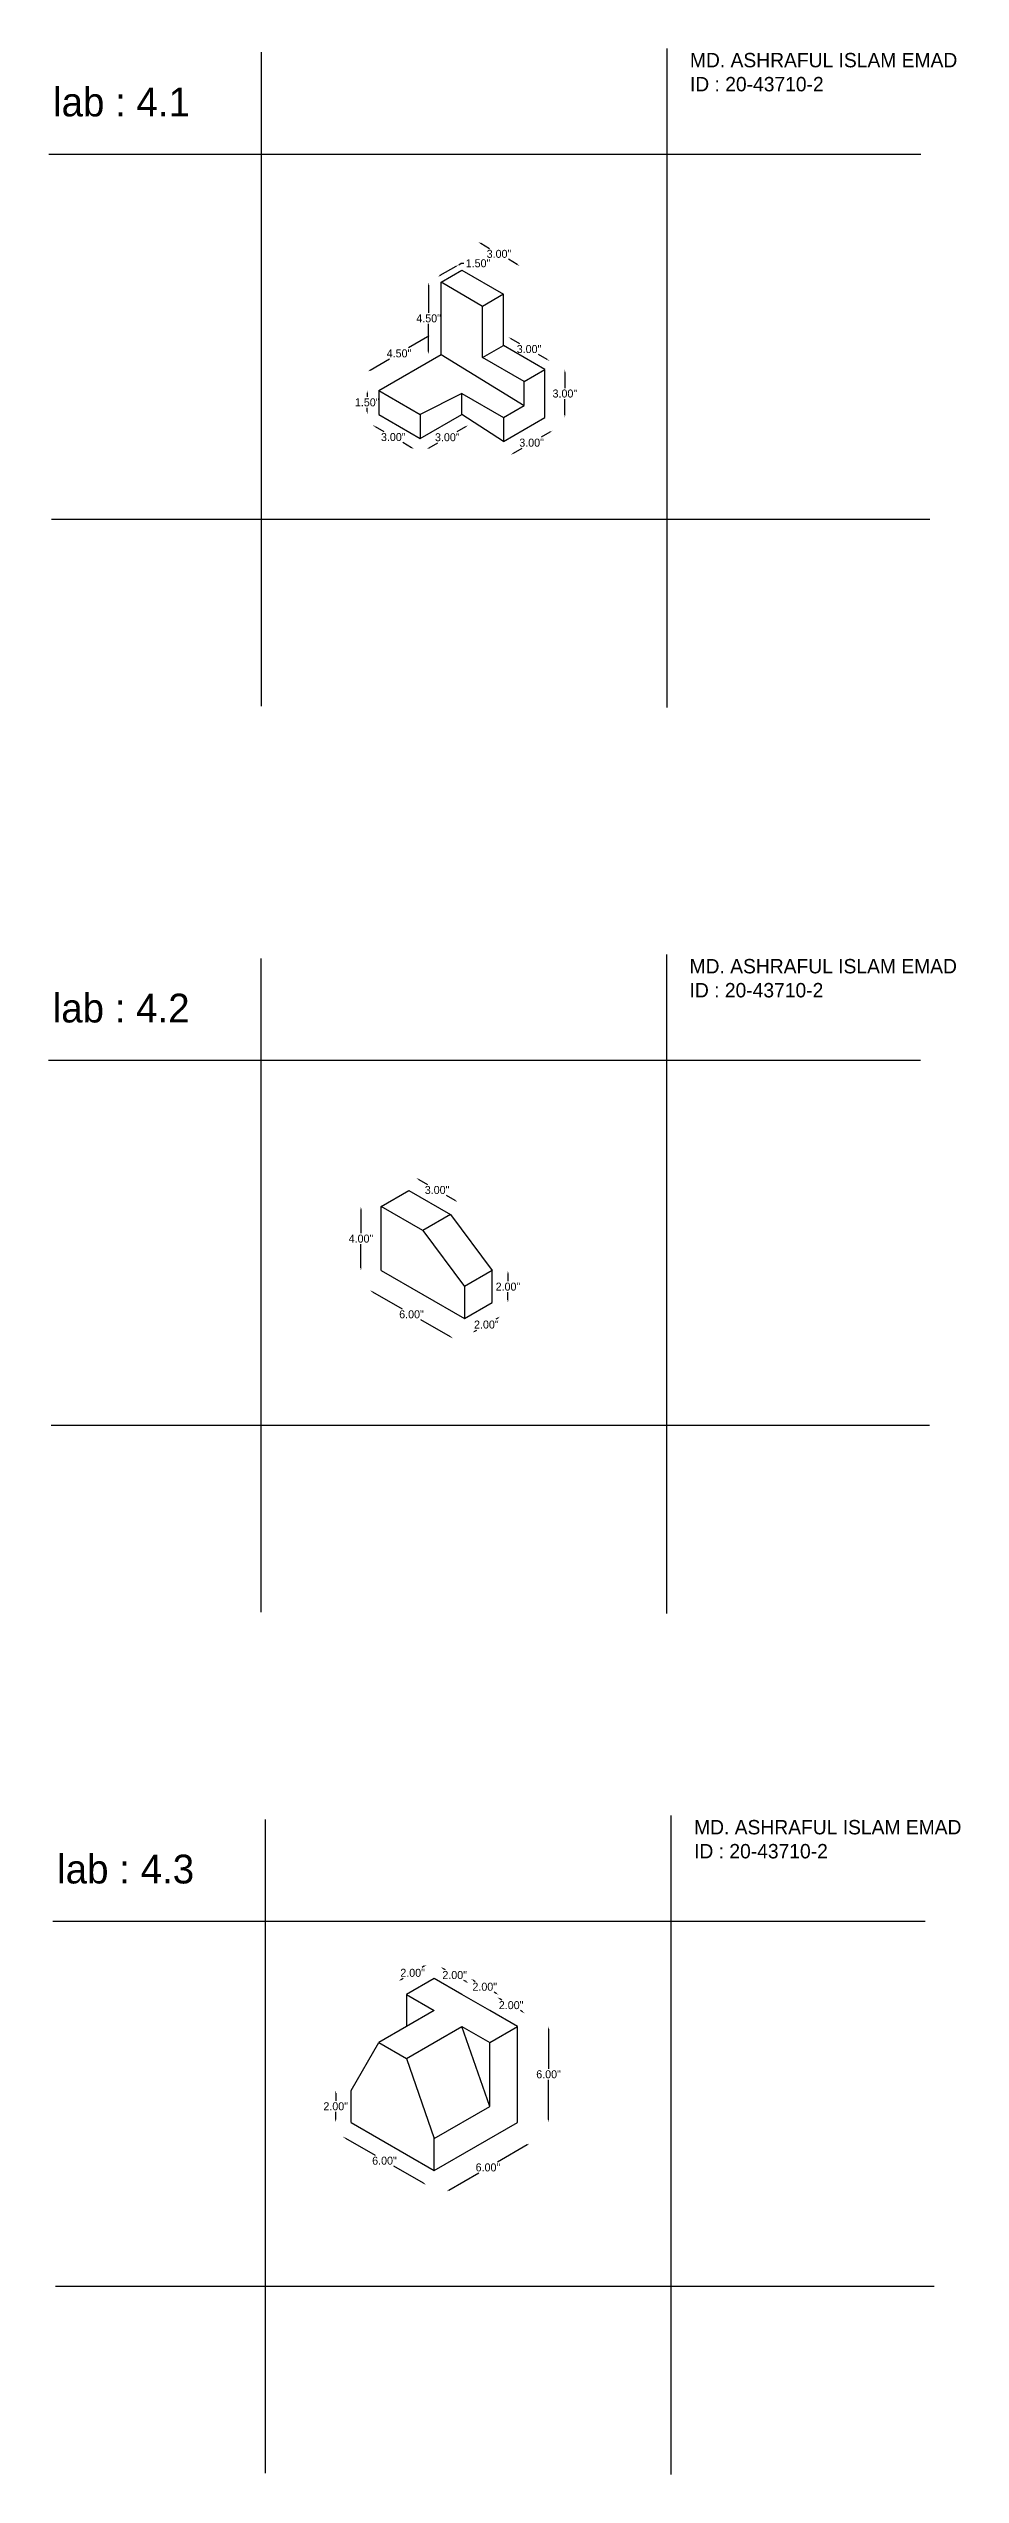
# Model space of a CAD drawing. Header units: inches. Extents: x 25 to 83, y -200 to 131.
# Drawn here: x 26.1 to 83.2, y -20.4 to 131.2 of the extents above; entities that cross this region are included whole.
import ezdxf

# ---------------------------------------------------------------- set-up
doc = ezdxf.new("R2010")
doc.units = ezdxf.units.IN
doc.header["$MEASUREMENT"] = 0
doc.dimstyles.get("Standard").update_dxf_attribs({"dimtxt": 0.5, "dimasz": 0.18, "dimexe": 0.18, "dimexo": 0.0625, "dimgap": 0.09, "dimtad": 0, "dimtih": 1, "dimtoh": 1, "dimzin": 0, "dimdsep": 46, "dimlunit": 3, "dimtxsty": 'Standard', "dimcen": 0.09, "dimse1": 1, "dimse2": 1, "dimadec": 0, "dimazin": 0, "dimtfac": 1, "dimtofl": 0, "dimtmove": 0, "dimatfit": 3, "dimfxl": 1, "dimtolj": 1, "dimtzin": 0, "dimarcsym": 0})

# ---------------------------------------------------------------- blocks, each defined once
blk = doc.blocks.new('*D1')
at = {"color": 0, "lineweight": -2}
for p, q in [((49.9, 116.42), (49.9, 114.69)), ((49.9, 112.28), (49.9, 114.01))]:
    blk.add_line(p, q, dxfattribs=at)
at = {"color": 0}
for points in [[(49.87, 116.42), (49.93, 116.42), (49.9, 116.6)], [(49.87, 112.28), (49.93, 112.28), (49.9, 112.1)]]:
    blk.add_solid(points, dxfattribs=at)
at = {"layer": 'Defpoints', "color": 0}
for p in [(49.9, 116.6), (50.68, 116.6), (50.68, 112.1)]:
    blk.add_point(p, dxfattribs=at)
at = {"color": 0, "insert": (49.9, 114.35), "char_height": 0.5, "attachment_point": 5}
blk.add_mtext('\\A1;4.50"', dxfattribs=at)
blk = doc.blocks.new('*D2')
at = {"color": 0, "lineweight": -2}
for p, q in [((49.84, 113.19), (48.64, 112.5)), ((46.25, 111.12), (47.46, 111.82))]:
    blk.add_line(p, q, dxfattribs=at)
at = {"color": 0}
for points in [[(49.82, 113.22), (49.85, 113.16), (50, 113.28)], [(46.24, 111.15), (46.27, 111.09), (46.1, 111.03)]]:
    blk.add_solid(points, dxfattribs=at)
at = {"layer": 'Defpoints', "color": 0}
for p in [(50, 113.28), (50.68, 112.1), (46.78, 109.85)]:
    blk.add_point(p, dxfattribs=at)
at = {"color": 0, "insert": (48.05, 112.16), "char_height": 0.5, "attachment_point": 5}
blk.add_mtext('\\A1;4.50"', dxfattribs=at)
blk = doc.blocks.new('*D3')
at = {"color": 0, "lineweight": -2}
for p, q in [((50.63, 117.04), (51.62, 117.61)), ((51.78, 117.7), (51.93, 117.79)), ((51.93, 117.79), (52.11, 117.79))]:
    blk.add_line(p, q, dxfattribs=at)
at = {"color": 0}
for points in [[(50.62, 117.06), (50.65, 117.01), (50.48, 116.95)], [(51.61, 117.63), (51.64, 117.58), (51.78, 117.7)]]:
    blk.add_solid(points, dxfattribs=at)
at = {"layer": 'Defpoints', "color": 0}
for p in [(51.78, 117.7), (51.97, 117.35), (50.68, 116.6)]:
    blk.add_point(p, dxfattribs=at)
at = {"color": 0, "insert": (52.99, 117.79), "char_height": 0.5, "attachment_point": 5}
blk.add_mtext('\\A1;1.50"', dxfattribs=at)
blk = doc.blocks.new('*D4')
at = {"color": 0, "lineweight": -2}
for p, q in [((53.16, 119.04), (53.71, 118.72)), ((55.44, 117.72), (54.89, 118.04))]:
    blk.add_line(p, q, dxfattribs=at)
at = {"color": 0}
for points in [[(53.17, 119.06), (53.14, 119.01), (53, 119.13)], [(55.46, 117.74), (55.43, 117.69), (55.6, 117.63)]]:
    blk.add_solid(points, dxfattribs=at)
at = {"layer": 'Defpoints', "color": 0}
for p in [(51.97, 117.35), (55.6, 117.63), (54.57, 115.85)]:
    blk.add_point(p, dxfattribs=at)
at = {"color": 0, "insert": (54.3, 118.38), "char_height": 0.5, "attachment_point": 5}
blk.add_mtext('\\A1;3.00"', dxfattribs=at)
blk = doc.blocks.new('*D5')
at = {"color": 0, "lineweight": -2}
for p, q in [((55.04, 113.09), (55.59, 112.77)), ((57.32, 111.77), (56.77, 112.09))]:
    blk.add_line(p, q, dxfattribs=at)
at = {"color": 0}
for points in [[(55.05, 113.12), (55.02, 113.07), (54.88, 113.18)], [(57.34, 111.8), (57.31, 111.75), (57.48, 111.68)]]:
    blk.add_solid(points, dxfattribs=at)
at = {"layer": 'Defpoints', "color": 0}
for p in [(54.57, 112.65), (57.17, 111.15), (57.48, 111.68)]:
    blk.add_point(p, dxfattribs=at)
at = {"color": 0, "insert": (56.18, 112.43), "char_height": 0.5, "attachment_point": 5}
blk.add_mtext('\\A1;3.00"', dxfattribs=at)
blk = doc.blocks.new('*D6')
at = {"color": 0, "lineweight": -2}
for p, q in [((58.42, 110.97), (58.42, 109.99)), ((58.42, 108.33), (58.42, 109.31))]:
    blk.add_line(p, q, dxfattribs=at)
at = {"color": 0}
for points in [[(58.39, 110.97), (58.45, 110.97), (58.42, 111.15)], [(58.39, 108.33), (58.45, 108.33), (58.42, 108.15)]]:
    blk.add_solid(points, dxfattribs=at)
at = {"layer": 'Defpoints', "color": 0}
for p in [(57.17, 111.15), (57.17, 108.15), (58.42, 108.15)]:
    blk.add_point(p, dxfattribs=at)
at = {"color": 0, "insert": (58.42, 109.65), "char_height": 0.5, "attachment_point": 5}
blk.add_mtext('\\A1;3.00"', dxfattribs=at)
blk = doc.blocks.new('*D7')
at = {"color": 0, "lineweight": -2}
for p, q in [((55.2, 105.92), (55.76, 106.24)), ((57.49, 107.24), (56.93, 106.92))]:
    blk.add_line(p, q, dxfattribs=at)
at = {"color": 0}
for points in [[(57.47, 107.27), (57.5, 107.22), (57.64, 107.33)], [(55.19, 105.95), (55.22, 105.9), (55.04, 105.83)]]:
    blk.add_solid(points, dxfattribs=at)
at = {"layer": 'Defpoints', "color": 0}
for p in [(57.17, 108.15), (54.57, 106.65), (55.04, 105.83)]:
    blk.add_point(p, dxfattribs=at)
at = {"color": 0, "insert": (56.34, 106.58), "char_height": 0.5, "attachment_point": 5}
blk.add_mtext('\\A1;3.00"', dxfattribs=at)
blk = doc.blocks.new('*D8')
at = {"color": 0, "lineweight": -2}
for p, q in [((49.93, 106.26), (50.48, 106.58)), ((52.21, 107.58), (51.66, 107.26))]:
    blk.add_line(p, q, dxfattribs=at)
at = {"color": 0}
for points in [[(52.2, 107.6), (52.23, 107.55), (52.37, 107.67)], [(49.91, 106.28), (49.94, 106.23), (49.77, 106.17)]]:
    blk.add_solid(points, dxfattribs=at)
at = {"layer": 'Defpoints', "color": 0}
for p in [(51.97, 108.35), (49.38, 106.85), (49.77, 106.17)]:
    blk.add_point(p, dxfattribs=at)
at = {"color": 0, "insert": (51.07, 106.92), "char_height": 0.5, "attachment_point": 5}
blk.add_mtext('\\A1;3.00"', dxfattribs=at)
blk = doc.blocks.new('*D9')
at = {"color": 0, "lineweight": -2}
for p, q in [((46.55, 107.59), (47.1, 107.27)), ((48.84, 106.27), (48.28, 106.59))]:
    blk.add_line(p, q, dxfattribs=at)
at = {"color": 0}
for points in [[(46.56, 107.62), (46.53, 107.57), (46.39, 107.68)], [(48.85, 106.3), (48.82, 106.25), (48.99, 106.18)]]:
    blk.add_solid(points, dxfattribs=at)
at = {"layer": 'Defpoints', "color": 0}
for p in [(46.39, 107.68), (46.78, 108.35), (49.38, 106.85)]:
    blk.add_point(p, dxfattribs=at)
at = {"color": 0, "insert": (47.69, 106.93), "char_height": 0.5, "attachment_point": 5}
blk.add_mtext('\\A1;3.00"', dxfattribs=at)
blk = doc.blocks.new('*D10')
at = {"color": 0, "lineweight": -2}
for p, q in [((46.06, 109.67), (46.06, 109.44)), ((46.06, 108.53), (46.06, 108.76))]:
    blk.add_line(p, q, dxfattribs=at)
at = {"color": 0}
for points in [[(46.03, 109.67), (46.09, 109.67), (46.06, 109.85)], [(46.03, 108.53), (46.09, 108.53), (46.06, 108.35)]]:
    blk.add_solid(points, dxfattribs=at)
at = {"layer": 'Defpoints', "color": 0}
for p in [(46.78, 109.85), (46.06, 108.35), (46.78, 108.35)]:
    blk.add_point(p, dxfattribs=at)
at = {"color": 0, "insert": (46.06, 109.1), "char_height": 0.5, "attachment_point": 5}
blk.add_mtext('\\A1;1.50"', dxfattribs=at)
blk = doc.blocks.new('*D11')
at = {"color": 0, "lineweight": -2}
for p, q in [((45.67, 58.66), (45.67, 57.18)), ((45.67, 55.02), (45.67, 56.5))]:
    blk.add_line(p, q, dxfattribs=at)
at = {"color": 0}
for points in [[(45.64, 58.66), (45.7, 58.66), (45.67, 58.84)], [(45.64, 55.02), (45.7, 55.02), (45.67, 54.84)]]:
    blk.add_solid(points, dxfattribs=at)
at = {"layer": 'Defpoints', "color": 0}
for p in [(46.94, 58.84), (45.67, 54.84), (46.94, 54.84)]:
    blk.add_point(p, dxfattribs=at)
at = {"color": 0, "insert": (45.67, 56.84), "char_height": 0.5, "attachment_point": 5}
blk.add_mtext('\\A1;4.00"', dxfattribs=at)
blk = doc.blocks.new('*D12')
at = {"color": 0, "lineweight": -2}
for p, q in [((49.28, 60.54), (49.84, 60.22)), ((51.57, 59.22), (51.01, 59.54))]:
    blk.add_line(p, q, dxfattribs=at)
at = {"color": 0}
for points in [[(49.3, 60.57), (49.27, 60.51), (49.13, 60.63)], [(51.58, 59.25), (51.55, 59.19), (51.72, 59.13)]]:
    blk.add_solid(points, dxfattribs=at)
at = {"layer": 'Defpoints', "color": 0}
for p in [(48.67, 59.84), (51.72, 59.13), (51.27, 58.34)]:
    blk.add_point(p, dxfattribs=at)
at = {"color": 0, "insert": (50.43, 59.88), "char_height": 0.5, "attachment_point": 5}
blk.add_mtext('\\A1;3.00"', dxfattribs=at)
blk = doc.blocks.new('*D13')
at = {"color": 0, "lineweight": -2}
for p, q in [((46.39, 53.52), (48.24, 52.45)), ((51.27, 50.7), (49.42, 51.77))]:
    blk.add_line(p, q, dxfattribs=at)
at = {"color": 0}
for points in [[(46.4, 53.55), (46.37, 53.5), (46.23, 53.61)], [(51.29, 50.73), (51.26, 50.68), (51.43, 50.61)]]:
    blk.add_solid(points, dxfattribs=at)
at = {"layer": 'Defpoints', "color": 0}
for p in [(46.94, 54.84), (52.14, 51.84), (51.43, 50.61)]:
    blk.add_point(p, dxfattribs=at)
at = {"color": 0, "insert": (48.83, 52.11), "char_height": 0.5, "attachment_point": 5}
blk.add_mtext('\\A1;6.00"', dxfattribs=at)
blk = doc.blocks.new('*D14')
at = {"color": 0, "lineweight": -2}
for p, q in [((54.22, 51.88), (54.1, 51.81)), ((52.8, 51.06), (52.92, 51.13))]:
    blk.add_line(p, q, dxfattribs=at)
at = {"color": 0}
for points in [[(54.2, 51.91), (54.23, 51.85), (54.37, 51.97)], [(52.78, 51.09), (52.81, 51.03), (52.64, 50.97)]]:
    blk.add_solid(points, dxfattribs=at)
at = {"layer": 'Defpoints', "color": 0}
for p in [(52.14, 51.84), (53.87, 52.84), (54.37, 51.97)]:
    blk.add_point(p, dxfattribs=at)
at = {"color": 0, "insert": (53.51, 51.47), "char_height": 0.5, "attachment_point": 5}
blk.add_mtext('\\A1;2.00"', dxfattribs=at)
blk = doc.blocks.new('*D15')
at = {"color": 0, "lineweight": -2}
for p, q in [((54.86, 54.66), (54.86, 54.18)), ((54.86, 53.02), (54.86, 53.5))]:
    blk.add_line(p, q, dxfattribs=at)
at = {"color": 0}
for points in [[(54.83, 54.66), (54.89, 54.66), (54.86, 54.84)], [(54.83, 53.02), (54.89, 53.02), (54.86, 52.84)]]:
    blk.add_solid(points, dxfattribs=at)
at = {"layer": 'Defpoints', "color": 0}
for p in [(53.87, 54.84), (53.87, 52.84), (54.86, 52.84)]:
    blk.add_point(p, dxfattribs=at)
at = {"color": 0, "insert": (54.86, 53.84), "char_height": 0.5, "attachment_point": 5}
blk.add_mtext('\\A1;2.00"', dxfattribs=at)
blk = doc.blocks.new('*D16')
at = {"color": 0, "lineweight": -2}
for p, q in [((56.06, 0.21), (54.2, -0.86)), ((51.17, -2.61), (53.03, -1.54))]:
    blk.add_line(p, q, dxfattribs=at)
at = {"color": 0}
for points in [[(56.04, 0.23), (56.07, 0.18), (56.21, 0.3)], [(51.16, -2.59), (51.19, -2.64), (51.02, -2.7)]]:
    blk.add_solid(points, dxfattribs=at)
at = {"layer": 'Defpoints', "color": 0}
for p in [(55.45, 1.62), (56.21, 0.3), (50.25, -1.38)]:
    blk.add_point(p, dxfattribs=at)
at = {"color": 0, "insert": (53.61, -1.2), "char_height": 0.5, "attachment_point": 5}
blk.add_mtext('\\A1;6.00"', dxfattribs=at)
blk = doc.blocks.new('*D17')
at = {"color": 0, "lineweight": -2}
for p, q in [((44.7, 0.63), (46.55, -0.44)), ((49.58, -2.19), (47.73, -1.12))]:
    blk.add_line(p, q, dxfattribs=at)
at = {"color": 0}
for points in [[(44.71, 0.66), (44.68, 0.6), (44.54, 0.72)], [(49.6, -2.16), (49.57, -2.22), (49.74, -2.28)]]:
    blk.add_solid(points, dxfattribs=at)
at = {"layer": 'Defpoints', "color": 0}
for p in [(45.06, 1.62), (50.25, -1.38), (49.74, -2.28)]:
    blk.add_point(p, dxfattribs=at)
at = {"color": 0, "insert": (47.14, -0.78), "char_height": 0.5, "attachment_point": 5}
blk.add_mtext('\\A1;6.00"', dxfattribs=at)
blk = doc.blocks.new('*D18')
at = {"color": 0, "lineweight": -2}
for p, q in [((44.09, 3.44), (44.09, 2.96)), ((44.09, 1.8), (44.09, 2.28))]:
    blk.add_line(p, q, dxfattribs=at)
at = {"color": 0}
for points in [[(44.06, 3.44), (44.12, 3.44), (44.09, 3.62)], [(44.06, 1.8), (44.12, 1.8), (44.09, 1.62)]]:
    blk.add_solid(points, dxfattribs=at)
at = {"layer": 'Defpoints', "color": 0}
for p in [(44.09, 3.62), (45.06, 3.62), (45.06, 1.62)]:
    blk.add_point(p, dxfattribs=at)
at = {"color": 0, "insert": (44.09, 2.62), "char_height": 0.5, "attachment_point": 5}
blk.add_mtext('\\A1;2.00"', dxfattribs=at)
blk = doc.blocks.new('*D19')
at = {"color": 0, "lineweight": -2}
for p, q in [((57.4, 7.44), (57.4, 4.96)), ((57.4, 1.8), (57.4, 4.28))]:
    blk.add_line(p, q, dxfattribs=at)
at = {"color": 0}
for points in [[(57.37, 7.44), (57.43, 7.44), (57.4, 7.62)], [(57.37, 1.8), (57.43, 1.8), (57.4, 1.62)]]:
    blk.add_solid(points, dxfattribs=at)
at = {"layer": 'Defpoints', "color": 0}
for p in [(55.45, 7.62), (55.45, 1.62), (57.4, 1.62)]:
    blk.add_point(p, dxfattribs=at)
at = {"color": 0, "insert": (57.4, 4.62), "char_height": 0.5, "attachment_point": 5}
blk.add_mtext('\\A1;6.00"', dxfattribs=at)
blk = doc.blocks.new('*D20')
at = {"color": 0, "lineweight": -2}
for p, q in [((54.35, 9.35), (54.47, 9.28)), ((55.77, 8.53), (55.65, 8.6))]:
    blk.add_line(p, q, dxfattribs=at)
at = {"color": 0}
for points in [[(54.36, 9.37), (54.33, 9.32), (54.19, 9.44)], [(55.78, 8.55), (55.75, 8.5), (55.92, 8.44)]]:
    blk.add_solid(points, dxfattribs=at)
at = {"layer": 'Defpoints', "color": 0}
for p in [(54.19, 9.44), (53.72, 8.62), (55.45, 7.62)]:
    blk.add_point(p, dxfattribs=at)
at = {"color": 0, "insert": (55.06, 8.94), "char_height": 0.5, "attachment_point": 5}
blk.add_mtext('\\A1;2.00"', dxfattribs=at)
blk = doc.blocks.new('*D21')
at = {"color": 0, "lineweight": -2}
for p, q in [((52.7, 10.5), (52.82, 10.43)), ((54.12, 9.68), (54, 9.75))]:
    blk.add_line(p, q, dxfattribs=at)
at = {"color": 0}
for points in [[(52.72, 10.52), (52.69, 10.47), (52.55, 10.59)], [(54.14, 9.7), (54.11, 9.65), (54.28, 9.59)]]:
    blk.add_solid(points, dxfattribs=at)
at = {"layer": 'Defpoints', "color": 0}
for p in [(51.99, 9.62), (52.55, 10.59), (53.72, 8.62)]:
    blk.add_point(p, dxfattribs=at)
at = {"color": 0, "insert": (53.41, 10.09), "char_height": 0.5, "attachment_point": 5}
blk.add_mtext('\\A1;2.00"', dxfattribs=at)
blk = doc.blocks.new('*D22')
at = {"color": 0, "lineweight": -2}
for p, q in [((50.82, 11.23), (50.94, 11.16)), ((52.24, 10.41), (52.11, 10.48))]:
    blk.add_line(p, q, dxfattribs=at)
at = {"color": 0}
for points in [[(50.83, 11.26), (50.8, 11.2), (50.66, 11.32)], [(52.25, 10.44), (52.22, 10.38), (52.39, 10.32)]]:
    blk.add_solid(points, dxfattribs=at)
at = {"layer": 'Defpoints', "color": 0}
for p in [(50.25, 10.62), (50.66, 11.32), (51.99, 9.62)]:
    blk.add_point(p, dxfattribs=at)
at = {"color": 0, "insert": (51.53, 10.82), "char_height": 0.5, "attachment_point": 5}
blk.add_mtext('\\A1;2.00"', dxfattribs=at)
blk = doc.blocks.new('*D23')
at = {"color": 0, "lineweight": -2}
for p, q in [((48.19, 10.55), (48.31, 10.62)), ((49.61, 11.37), (49.49, 11.3))]:
    blk.add_line(p, q, dxfattribs=at)
at = {"color": 0}
for points in [[(49.6, 11.4), (49.63, 11.34), (49.77, 11.46)], [(48.18, 10.58), (48.21, 10.52), (48.04, 10.46)]]:
    blk.add_solid(points, dxfattribs=at)
at = {"layer": 'Defpoints', "color": 0}
for p in [(50.25, 10.62), (48.04, 10.46), (48.52, 9.62)]:
    blk.add_point(p, dxfattribs=at)
at = {"color": 0, "insert": (48.9, 10.96), "char_height": 0.5, "attachment_point": 5}
blk.add_mtext('\\A1;2.00"', dxfattribs=at)

msp = doc.modelspace()

# ---------------------------------------------------------------- linework, layer by layer
for p, q in [((39.429, 130.975), (39.429, 90.117)), ((64.788, 131.213), (64.788, 90.038)), ((26.153, 124.615), (80.688, 124.615)), ((50.676, 116.602), (51.975, 117.352)), ((51.975, 117.352), (54.573, 115.852)), ((50.676, 112.102), (50.676, 116.602)), ((53.274, 115.102), (50.676, 116.602)), ((54.573, 115.852), (53.274, 115.102)), ((54.573, 112.652), (54.573, 115.852)), ((53.274, 111.902), (53.274, 115.102)), ((53.274, 111.902), (54.573, 112.652)), ((57.171, 111.152), (54.573, 112.652)), ((46.779, 109.852), (50.676, 112.102)), ((50.676, 112.102), (55.872, 108.902)), ((55.872, 110.402), (53.274, 111.902)), ((55.872, 110.402), (57.171, 111.152)), ((57.171, 108.152), (57.171, 111.152)), ((46.779, 109.852), (49.377, 108.352)), ((46.779, 109.852), (46.779, 108.352)), ((51.975, 109.652), (49.377, 108.352)), ((51.975, 108.352), (51.975, 109.652)), ((51.975, 109.652), (54.573, 108.152)), ((55.872, 108.902), (55.872, 110.402)), ((46.779, 108.352), (49.377, 106.852)), ((49.377, 108.352), (49.377, 106.852)), ((49.377, 106.852), (51.975, 108.352)), ((54.573, 106.652), (51.975, 108.352)), ((54.573, 108.152), (55.872, 108.902)), ((54.573, 108.152), (54.573, 106.652)), ((54.573, 106.652), (57.171, 108.152)), ((26.312, 101.802), (81.244, 101.802)), ((39.406, 74.354), (39.406, 33.497)), ((64.766, 74.593), (64.766, 33.418)), ((26.13, 67.995), (80.665, 67.995)), ((46.941, 58.843), (48.673, 59.843)), ((48.673, 59.843), (51.271, 58.343)), ((46.941, 54.843), (46.941, 58.843)), ((49.539, 57.343), (46.941, 58.843)), ((51.271, 58.343), (49.539, 57.343)), ((51.271, 58.343), (53.869, 54.843)), ((49.539, 57.343), (52.137, 53.843)), ((46.941, 54.843), (52.137, 51.843)), ((53.869, 54.843), (52.137, 53.843)), ((53.869, 52.843), (53.869, 54.843)), ((52.137, 53.843), (52.137, 51.843)), ((52.137, 51.843), (53.869, 52.843)), ((26.289, 45.182), (81.222, 45.182)), ((39.688, 20.55), (39.688, -20.307)), ((65.047, 20.789), (65.047, -20.386)), ((26.412, 14.191), (80.947, 14.191)), ((50.255, 10.618), (48.522, 9.618)), ((51.987, 9.618), (50.255, 10.618)), ((48.522, 9.618), (50.255, 8.618)), ((48.522, 9.618), (48.522, 7.618)), ((53.719, 8.618), (51.987, 9.618)), ((50.255, 8.618), (46.79, 6.618)), ((48.522, 5.618), (51.987, 7.618)), ((51.987, 7.618), (53.719, 6.618)), ((53.719, 2.618), (51.987, 7.618)), ((55.451, 7.618), (53.719, 8.618)), ((53.719, 6.618), (55.451, 7.618)), ((55.451, 1.618), (55.451, 7.618)), ((45.058, 3.618), (46.79, 6.618)), ((46.79, 6.618), (48.522, 5.618)), ((53.719, 2.618), (53.719, 6.618)), ((48.522, 5.618), (50.255, 0.618)), ((45.058, 1.618), (45.058, 3.618)), ((45.058, 1.618), (50.255, -1.382)), ((50.255, 0.618), (53.719, 2.618)), ((50.255, -1.382), (55.451, 1.618)), ((50.255, -1.382), (50.255, 0.618)), ((26.571, -8.622), (81.503, -8.622))]:
    msp.add_line(p, q)

# ---------------------------------------------------------------- texts
at = {"attachment_point": 1}
for s, insert, char_height, width in [('MD. ASHRAFUL ISLAM EMAD\\PID : 20-43710-2', (66.241, 130.938), 0.9, 16.27463), ('lab : 4.1', (26.415, 128.771), 1.8, 12.75483), ('MD. ASHRAFUL ISLAM EMAD\\PID : 20-43710-2', (66.218, 74.318), 0.9, 16.27463), ('lab : 4.2', (26.392, 72.151), 1.8, 12.75483), ('MD. ASHRAFUL ISLAM EMAD\\PID : 20-43710-2', (66.5, 20.514), 0.9, 16.27463), ('lab : 4.3', (26.674, 18.347), 1.8, 12.75483)]:
    msp.add_mtext(s, dxfattribs=dict(at, insert=insert, char_height=char_height, width=width))

# ---------------------------------------------------------------- dimensions: what is measured, and where the dimension line sits
for p1, p2, distance, picture, middle in [((51.975, 117.352), (54.573, 115.852), 2.05, '*D4', (54.299, 118.378)), ((50.676, 116.602), (51.975, 117.352), 0.397, '*D3', (52.994, 117.786)), ((46.779, 109.852), (50.676, 112.102), 1.36, '*D2', (48.047, 112.155)), ((54.573, 112.652), (57.171, 111.152), 0.614, '*D5', (56.179, 112.434)), ((49.377, 106.852), (46.779, 108.352), 0.771, '*D9', (47.692, 106.935)), ((51.975, 108.352), (49.377, 106.852), 0.79, '*D8', (51.071, 106.918)), ((57.171, 108.152), (54.573, 106.652), 0.944, '*D7', (56.344, 106.585)), ((48.673, 59.843), (51.271, 58.343), 0.908, '*D12', (50.426, 59.88)), ((46.941, 54.843), (52.137, 51.843), -1.421, '*D13', (48.828, 52.112)), ((53.869, 54.843), (53.869, 52.843), 0.992, '*D15', (54.861, 53.843)), ((52.137, 51.843), (53.869, 52.843), -1.009, '*D14', (53.508, 51.469)), ((50.255, 10.618), (48.522, 9.618), -0.972, '*D23', (48.902, 10.96)), ((51.987, 9.618), (50.255, 10.618), -0.81, '*D22', (51.526, 10.819)), ((53.719, 8.618), (51.987, 9.618), -1.119, '*D21', (53.412, 10.087)), ((55.451, 7.618), (53.719, 8.618), -0.946, '*D20', (55.058, 8.937)), ((45.058, 1.618), (50.255, -1.382), -1.036, '*D17', (47.138, -0.78)), ((50.255, -1.382), (55.451, 1.618), -1.524, '*D16', (53.615, -1.202))]:
    dim = msp.add_aligned_dim(p1=p1, p2=p2, distance=distance, dimstyle='Standard')
    dim.commit()
    dim.dimension.update_dxf_attribs({"geometry": picture, "text_midpoint": middle})
for base, p1, p2, picture, middle in [((49.904, 116.602), (50.676, 112.102), (50.676, 116.602), '*D1', (49.904, 114.352)), ((58.424, 108.152), (57.171, 111.152), (57.171, 108.152), '*D6', (58.424, 109.652)), ((46.057, 108.352), (46.779, 109.852), (46.779, 108.352), '*D10', (46.057, 109.102)), ((45.666, 54.843), (46.941, 58.843), (46.941, 54.843), '*D11', (45.666, 56.843)), ((57.402, 1.618), (55.451, 7.618), (55.451, 1.618), '*D19', (57.402, 4.618)), ((44.092, 3.618), (45.058, 1.618), (45.058, 3.618), '*D18', (44.092, 2.618))]:
    dim = msp.add_linear_dim(base=base, p1=p1, p2=p2, angle=90, dimstyle='Standard')
    dim.commit()
    dim.dimension.update_dxf_attribs({"geometry": picture, "text_midpoint": middle})

doc.saveas('drawing.dxf')
